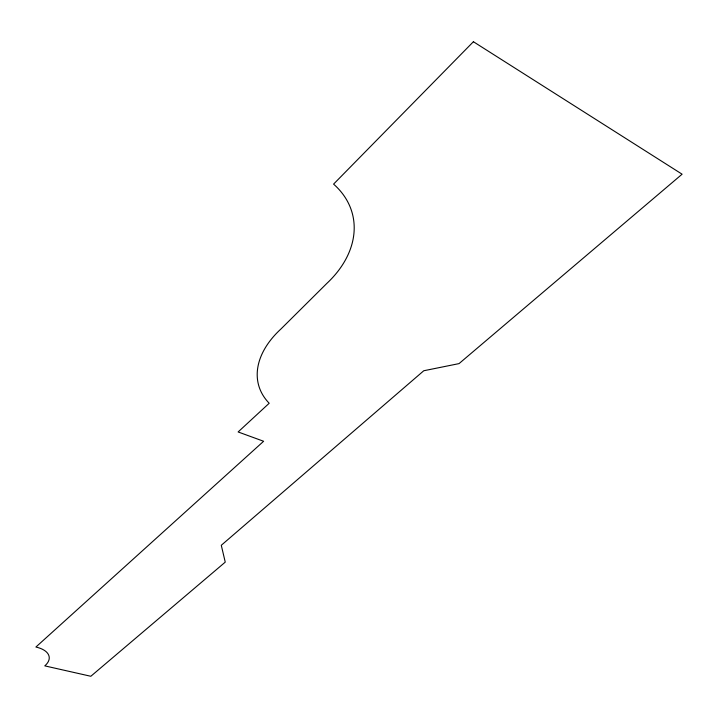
<?xml version="1.0" encoding="UTF-8"?>
<svg xmlns="http://www.w3.org/2000/svg" width="718" height="718" viewBox="0 0 718 718"><rect width="100%" height="100%" fill="white"/><g stroke="black" fill="none" stroke-linecap="round" stroke-linejoin="round"><path stroke-width="1.08" d="M473.404 41.725L333.583 184.113A109.064 77.338 -13.8 0 1 327.004 283.251L281.106 328.835A97.989 61.793 -15.9 0 0 269.196 403.256L238.125 431.958L263.623 441.265L35.9 647.035A27.939 13.938 -6.3 0 1 44.776 665.873L90.827 676.275L225.246 562.131L221.288 545.285L423.773 370.748L459.035 363.613L682.1 174.196L473.404 41.725"/></g></svg>
